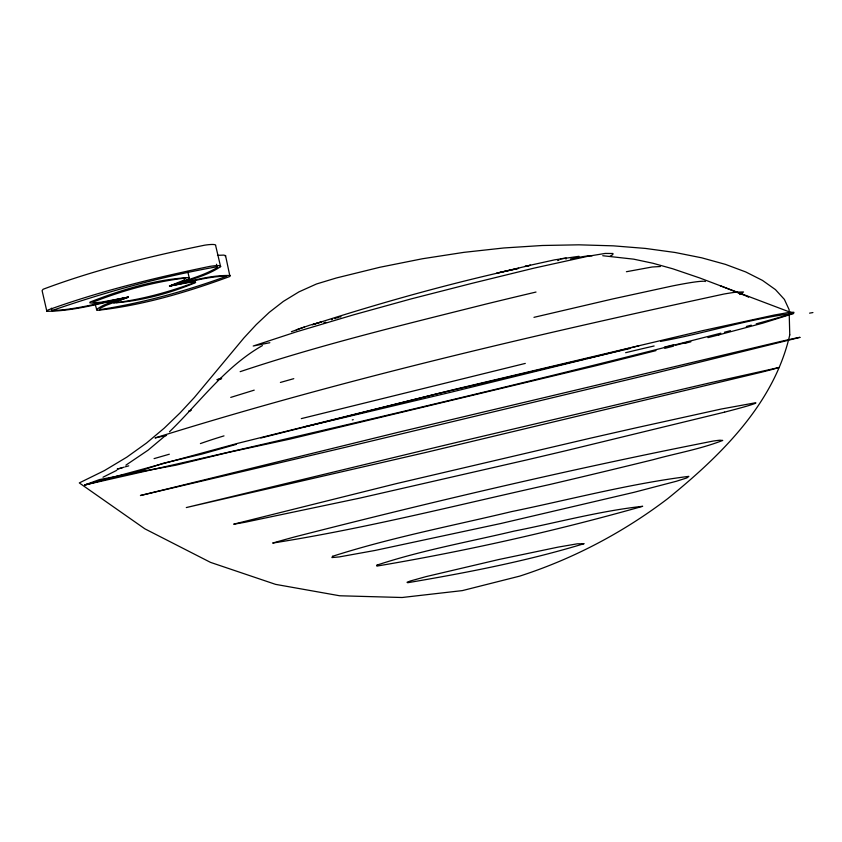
<?xml version="1.0" encoding="UTF-8"?>
<svg xmlns="http://www.w3.org/2000/svg" width="842" height="842" viewBox="0 0 842 842"><rect width="100%" height="100%" fill="white"/><g stroke="black" fill="none" stroke-linecap="round" stroke-linejoin="round"><path stroke-width="1.26" d="M225.309 256.6L225.551 255.589L223.74 255.105L217.468 255.337M225.551 255.589L229.961 276.429C187.303 292.163 142.224 305.499 96.967 310.393L95.293 304.73M86.894 484.508L84.674 485.003L99.535 479.551L132.889 473.309L163.316 463.268L201.564 454.185L236.318 444.355M46.857 311.308L47.899 310.035C100.356 291.006 155.044 277.744 209.669 266.419A17.861 2.484 -12.6 0 1 220.593 266.64L215.678 245.675A17.85 2.726 -12.5 0 0 204.69 245.18C150.065 256.336 95.325 269.64 43.11 289.259L42.1 290.627L46.857 311.308C74.317 311.098 101.503 303.067 128.268 297.152L118.038 300.973L116.449 302.594C142.814 299.226 169.031 291.932 193.944 282.754L193.407 282.144L189.187 282.459L169.505 286.059L183.619 280.27L185.798 277.986C154.328 281.67 122.49 290.574 93.041 302.12L95.009 302.71L101.061 302.204L128.268 297.152L106.218 305.278L100.356 308.172L99.451 309.719C142.582 302.994 185.903 291.122 226.824 276.155C207.585 276.26 188.45 282.586 169.505 286.059C185.608 280.239 202.754 276.123 217.562 267.409L216.436 264.262M96.43 309.656C105.429 302.583 117.606 300.762 128.268 297.152C102.987 301.804 77.538 309.677 51.951 310.582L51.383 308.151M169.484 431.757C199.775 402.423 225.098 366.754 262.42 345.588M220.593 266.64C205.49 276.86 186.703 280.491 169.505 286.059C189.429 281.617 209.7 274.966 230.234 275.502M165.243 435.756L148.024 450.217L125.868 465.184M84.663 484.939L238.118 443.239L455.701 389.13L702.754 330.622L774.135 315.076L790.196 312.214L794.006 312.361L791.606 313.477A157.78 3.61 -13.6 0 1 768.714 320.413L756.211 323.844M51.951 310.582C105.492 291.985 161.148 276.702 217.025 266.746M610.103 256.242L612.776 254.631L612.976 253.505L605.188 253.431L587.832 256.284L534.07 268.124L472.004 283.333L411.201 298.889L353.798 314.761L296.468 331.822L253.2 346.02L269.85 342.715M116.796 470.32L102.987 477.225M739.623 294.5L743.518 291.963L736.308 292.132A128.794 5.505 -13.8 0 0 724.046 294.016C532.881 335.411 341.863 379.616 155.044 437.935L166.59 435.472M291.395 331.706L309.372 325.307L321.728 321.833L312.498 324.717C380.31 302.878 449.028 283.607 518.64 268.345L496.78 273.145L530.481 265.262L524.798 266.409M84.768 484.918L86.747 484.497C298.71 436.63 510.347 387.246 720.826 333.179M304.299 327.012L296.363 329.822M221.625 378.069L216.941 379.721L221.551 378.805M799.837 337.421L654.844 373.227L345.22 447.334A431.757 3.431 -13.4 0 1 265.135 466.205L140.414 495.517L400.634 431.704L780.776 341.442A140.067 0.947 -13.5 0 1 792.133 338.894L796.879 337.884A148.634 1.01 -13.5 0 1 799.837 337.421M240.149 371.669C320.813 344.683 403.623 324.759 486.055 304.046A388.151 22.839 -13.7 0 1 536.017 292.048M191.26 410.286L188.84 411.085L190.408 410.77M86.958 484.487L120.943 475.404M230.74 397.403L254.221 390.141M331.432 319.665L332.506 319.339M334.895 318.613L336.105 318.244M323.76 322.875L325.812 322.254M337.316 317.876L338.526 317.518M339.747 317.15L340.978 316.781M169.326 454.217L154.086 458.616M169.505 286.059L179.62 282.996L188.345 279.165L189.303 278.239L187.766 271.482M280.397 382.447L293.784 378.668M128.268 297.152L116.133 300.973L113.691 302.973C141.582 300.91 169.8 293.374 195.586 282.596L195.302 281.565L191.502 281.544L175.094 284.617M125.353 466.805L128.742 465.847M124.227 467.121L117.185 469.078L121.964 467.984M746.349 326.475L751.274 325.159M724.415 332.253L730.488 330.664M301.299 418.621L525.292 363.418M655.95 350.619L595.999 365.702L290.711 438.914L228.729 452.343L175.946 465.173L130.91 473.425M724.583 412.138L566.424 450.575A497.359 10.609 -13.3 0 1 526.797 459.9L360.229 498.022L245.338 522.198A201.343 5.01 -13.4 0 1 233.708 524.177L396.077 483.687L590.305 438.208A981.372 44.363 -13.5 0 1 637.005 427.61L721.331 409.012L755.527 402.771A89.852 2.41 -13.1 0 1 754.221 403.771L751.738 404.623A90.147 2.421 -13.1 0 1 724.562 412.138M673.568 346.136L664.801 348.356M718.731 334.884L762.684 323.181L793.638 313.519L699.639 277.934L672.716 268.777L652.992 263.272L633.731 259.168L602.735 255.726M613.807 352.093L622.691 349.862M623.954 349.535L629.006 348.262M631.532 347.63L639.078 345.715M525.734 266.23L554.71 259.831L579.022 256.305M612.534 352.409L587.032 358.776M585.758 359.092L451.175 392.162L323.128 422.537A430.936 14.261 -13.4 0 1 304.015 426.947M690.882 341.799L685.146 343.22M260.852 438.008L435.998 394.077L630.29 348.409M533.965 317.339L612.681 298.952L672.326 285.975A89.61 4.926 -13.9 0 1 700.544 281.354L703.333 281.217M352.272 419.926L353.261 419.695M122.469 298.626C111.786 300.562 100.724 304.33 89.852 302.857L89.968 302.099C121.343 289.785 155.465 279.344 189.187 277.555M660.707 341.347C705.122 333.421 748.854 318.76 793.532 313.382M122.069 475.172L125.384 474.499M570.655 258.957L573.634 258.357A51.257 4.494 -14 0 1 583.19 256.578L586.706 256.063A25.513 2.263 -14.1 0 1 591.8 255.863L591.947 255.936M626.406 271.724L652.192 266.988L660.402 266.514M127.595 474.057L129.805 473.636M560.425 258.831L566.192 258.01M720.194 285.712L748.633 296.963L747.928 296.647M704.301 281.26A89.305 4.905 -13.9 0 1 705.417 281.554M557.688 260.567A73.359 6.431 -13.9 0 1 558.867 260.315M565.75 258.926A31.228 2.8 -14 0 1 566.298 258.831M200.407 443.587A307.562 54.235 -6.2 0 1 224.004 435.882M625.617 352.703A310.94 38.932 -15.4 0 1 654.118 345.978M718.963 334.863A265.356 18.387 -11.5 0 1 707.943 337.621M809.572 313.15A283.554 6.82 -12.8 0 1 812.93 312.561M675.737 345.188A327.285 20.261 -15.8 0 1 687.493 342.241M664.422 347.115A403.507 20.082 -15.5 0 1 673.779 344.736M377.069 565.066L376.816 566.098C466.279 551.015 555.415 530.965 642.678 506.295C599.388 511.062 556.888 522.693 514.136 531.102C468.373 541.953 421.768 550.289 377.069 565.066M789.764 334.874C774.124 403.739 720.605 455.785 667.632 498.717A499.632 477.351 -64.1 0 1 519.693 576.128L462.332 590.61L402.108 597.504L339.652 595.768L275.597 584.369L210.5 562.372L144.898 528.85L79.295 482.929L104.408 470.594L126.732 457.217L146.561 442.997L164.222 428.157L180.041 412.917L194.376 397.466L243.938 337.916L256.231 324.623L269.24 312.382L283.365 301.394L298.973 291.858L316.497 283.986L336.326 277.986L379.847 267.272L422.421 258.757L463.837 252.358L503.863 247.969L542.28 245.496L578.854 244.822L613.334 245.843L645.477 248.432L675.031 252.474L701.754 257.831L725.404 264.367L745.728 271.945L762.494 280.418L775.461 289.627L784.397 299.426L789.101 309.645L789.764 334.874M332.601 556.288L331.895 557.572L339.305 556.909L374.943 550.468L500.853 523.503L634.079 492.307L676.368 481.256L686.883 477.909L688.84 476.362C628.953 483.876 570.287 499.517 511.199 511.694C451.554 525.966 391.046 537.554 332.601 556.288M722.625 440.461C700.523 449.102 676.547 453.228 653.613 459.574A390.109 14.661 -13.2 0 1 549.226 484.624C457.301 505.042 365.754 528.439 272.682 543.069A113.091 5.199 -13.5 0 1 295.216 536.775C433.619 501.348 572.834 468.72 713.006 441.092A66.665 3.021 -13 0 1 720.089 440.219L722.625 440.461M583.885 543.743C526.439 561.193 466.9 572.686 407.686 582.727L407.023 582.296L410.233 581.022L426.199 576.581L498.622 559.562L558.099 547.121L577.37 543.806L583.885 543.743M778.955 367.522L772.514 369.375A129.3 1.105 -13.3 0 1 760.747 372.385L425.799 452.459L186.303 507.558L441.071 446.123A444.902 4.578 -13.4 0 1 475.509 437.945L682.915 389.151A165.169 1.442 -13.3 0 1 710.185 382.805L778.955 367.522"/></g></svg>
